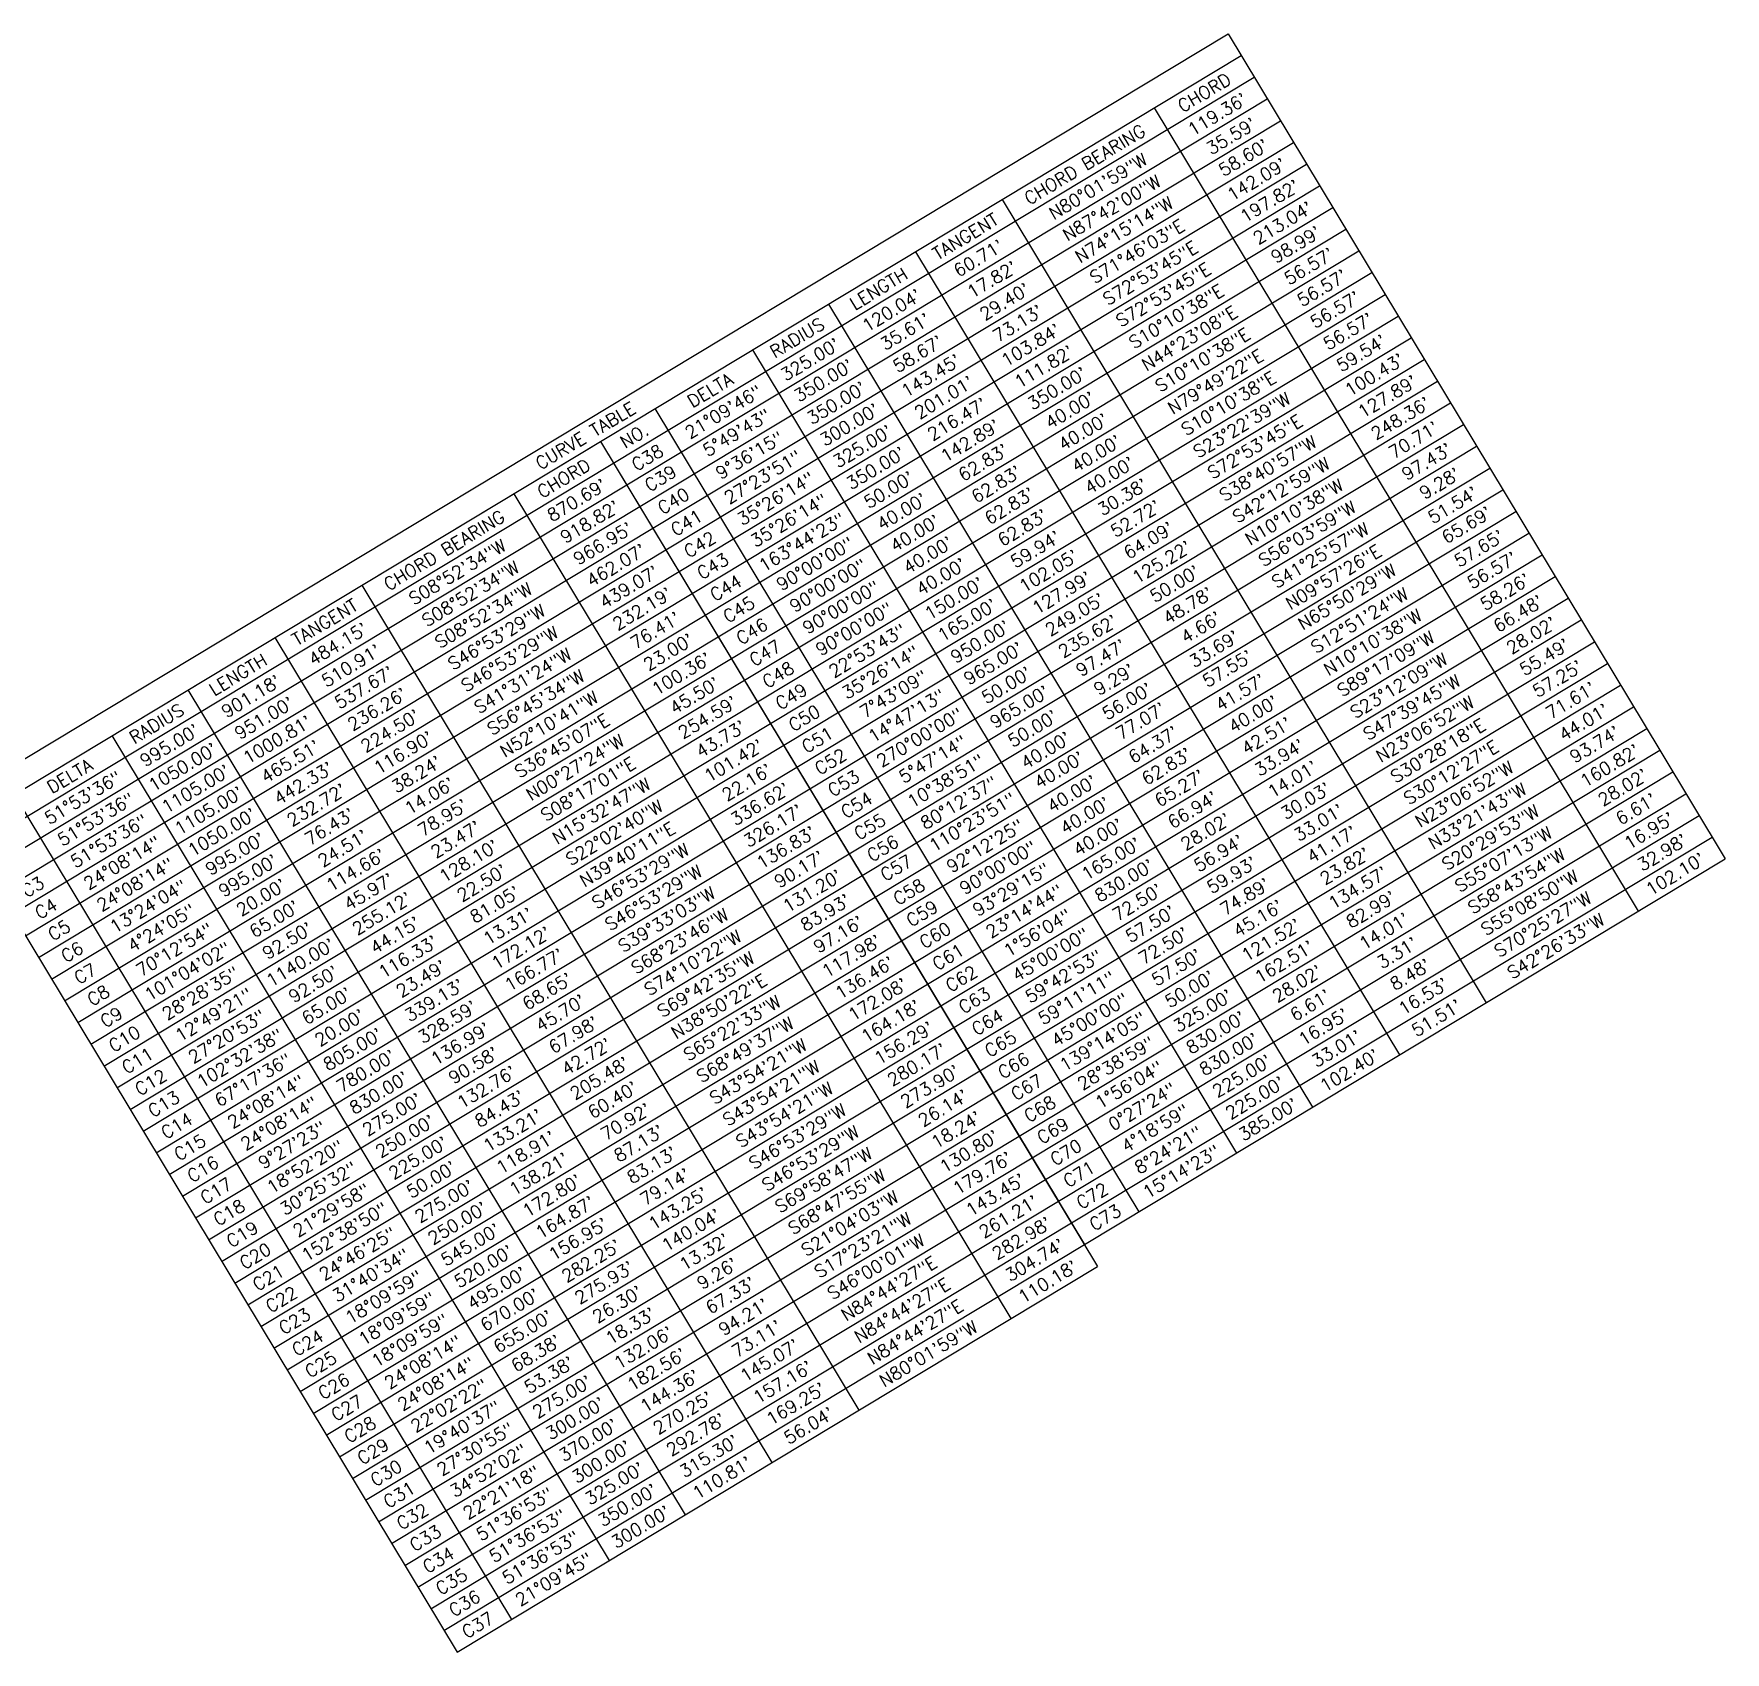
# Model space of a CAD drawing. Header units: feet. Extents: x 23 to 2149517, y -26 to 355304.
# Drawn here: x 2134245 to 2135045, y 337491 to 338257 of the extents above; entities that cross this region are included whole.
import ezdxf

# ---------------------------------------------------------------- set-up
doc = ezdxf.new("R2010")
doc.units = ezdxf.units.FT
doc.header["$MEASUREMENT"] = 0
for name, color, linetype in [('A-EC-CURLEX-MATTING', 6, 'Continuous'), ('xhpc023-pt$0$xHPC007pt_PHASE1-AMENDED PLT$0$V-PROP-TABL', 6, 'Continuous'), ('xhpc023-pt$0$xHPC007pt_PHASE1-AMENDED PLT$0$V-PROP-TABL-TEXT', 6, 'Continuous')]:
    doc.layers.add(name, color=color, linetype=linetype)
doc.styles.add('xhpc023-pt$0$xHPC007pt_PHASE1-AMENDED PLT$0$L60', font='simplex', dxfattribs={"height": 6})

# ---------------------------------------------------------------- blocks, each defined once
blk = doc.blocks.new('xhpc023-pt')
at = {"layer": 'xhpc023-pt$0$xHPC007pt_PHASE1-AMENDED PLT$0$V-PROP-TABL'}
for p, q in [((2134203.69, 337891.83), (2134810.14, 338257.18)), ((2134810.14, 338257.18), (2135014.49, 337917.98)), ((2134209.88, 337881.55), (2134816.33, 338246.9)), ((2134216.08, 337871.27), (2134822.53, 338236.62)), ((2134525.49, 338043.67), (2134828.72, 338226.34)), ((2134531.69, 338033.39), (2134834.91, 338216.06)), ((2134775.22, 338222.13), (2134973.38, 337893.21)), ((2134537.88, 338023.11), (2134841.1, 338205.79)), ((2134544.07, 338012.83), (2134847.3, 338195.51)), ((2134550.26, 338002.55), (2134853.49, 338185.23)), ((2134703.27, 338178.78), (2134901.42, 337849.86)), ((2134556.46, 337992.27), (2134859.68, 338174.95)), ((2134562.65, 337981.99), (2134865.87, 338164.67)), ((2134568.84, 337971.72), (2134872.07, 338154.39)), ((2134662.15, 338154.01), (2134860.31, 337825.09)), ((2134575.03, 337961.44), (2134878.26, 338144.11)), ((2134581.23, 337951.16), (2134884.45, 338133.83)), ((2134621.04, 338129.25), (2134819.19, 337800.32)), ((2134587.42, 337940.88), (2134890.64, 338123.56)), ((2134593.61, 337930.6), (2134896.83, 338113.28)), ((2134593.61, 337930.6), (2134896.83, 338113.28)), ((2134585.06, 338107.57), (2134783.22, 337778.65)), ((2134599.8, 337920.32), (2134903.03, 338103)), ((2134605.99, 337910.04), (2134909.22, 338092.72)), ((2134612.19, 337899.76), (2134915.41, 338082.44)), ((2134538.81, 338079.71), (2134736.96, 337750.78)), ((2134618.38, 337889.48), (2134921.6, 338072.16)), ((2134209.88, 337881.55), (2134513.11, 338064.22)), ((2134513.11, 338064.22), (2134729.84, 337704.47)), ((2134513.11, 338064.22), (2134748.42, 337673.63)), ((2134624.57, 337879.21), (2134927.8, 338061.88)), ((2134630.76, 337868.93), (2134933.99, 338051.6)), ((2134222.27, 337860.99), (2134525.49, 338043.67)), ((2134636.96, 337858.65), (2134940.18, 338041.32)), ((2134228.46, 337850.71), (2134531.69, 338033.39)), ((2134471.99, 338039.46), (2134707.31, 337648.86)), ((2134643.15, 337848.37), (2134946.37, 338031.05)), ((2134234.65, 337840.43), (2134537.88, 338023.11)), ((2134649.34, 337838.09), (2134952.57, 338020.77)), ((2134240.85, 337830.15), (2134544.07, 338012.83)), ((2134655.53, 337827.81), (2134958.76, 338010.49)), ((2134247.04, 337819.88), (2134550.26, 338002.55)), ((2134661.73, 337817.53), (2134964.95, 338000.21)), ((2134253.23, 337809.6), (2134556.46, 337992.27)), ((2134400.04, 337996.11), (2134635.35, 337605.51)), ((2134667.92, 337807.25), (2134971.14, 337989.93)), ((2134259.42, 337799.32), (2134562.65, 337981.99)), ((2134674.11, 337796.98), (2134977.34, 337979.65)), ((2134265.62, 337789.04), (2134568.84, 337971.72)), ((2134358.93, 337971.34), (2134594.24, 337580.74)), ((2134680.3, 337786.7), (2134983.53, 337969.37)), ((2134271.81, 337778.76), (2134575.03, 337961.44)), ((2134686.5, 337776.42), (2134989.72, 337959.09)), ((2134278, 337768.48), (2134581.23, 337951.16)), ((2134317.81, 337946.57), (2134553.12, 337555.97)), ((2134692.69, 337766.14), (2134995.91, 337948.82)), ((2134284.19, 337758.2), (2134587.42, 337940.88)), ((2134698.88, 337755.86), (2135002.11, 337938.54)), ((2134290.39, 337747.92), (2134593.61, 337930.6)), ((2134705.07, 337745.58), (2135008.3, 337928.26)), ((2134281.84, 337924.9), (2134517.15, 337534.3)), ((2134296.58, 337737.65), (2134599.8, 337920.32)), ((2134711.27, 337735.3), (2135014.49, 337917.98)), ((2134711.27, 337735.3), (2135014.49, 337917.98)), ((2135014.49, 337917.98), (2135045.45, 337866.59)), ((2134302.77, 337727.37), (2134605.99, 337910.04)), ((2134717.46, 337725.02), (2135020.68, 337907.7)), ((2134235.58, 337897.03), (2134470.89, 337506.43)), ((2134308.96, 337717.09), (2134612.19, 337899.76)), ((2134723.65, 337714.75), (2135026.88, 337897.42)), ((2134315.15, 337706.81), (2134618.38, 337889.48)), ((2134973.38, 337893.21), (2135004.34, 337841.82)), ((2134209.88, 337881.55), (2134445.2, 337490.95)), ((2134729.84, 337704.47), (2135033.07, 337887.14)), ((2134321.35, 337696.53), (2134624.57, 337879.21)), ((2134736.04, 337694.19), (2135039.26, 337876.86)), ((2134327.54, 337686.25), (2134630.76, 337868.93)), ((2134742.23, 337683.91), (2135045.45, 337866.59)), ((2134333.73, 337675.97), (2134636.96, 337858.65)), ((2134339.92, 337665.69), (2134643.15, 337848.37)), ((2134901.42, 337849.86), (2134932.39, 337798.47)), ((2134346.12, 337655.41), (2134649.34, 337838.09)), ((2134352.31, 337645.14), (2134655.53, 337827.81)), ((2134860.31, 337825.09), (2134891.27, 337773.7)), ((2134358.5, 337634.86), (2134661.73, 337817.53)), ((2134364.69, 337624.58), (2134667.92, 337807.25)), ((2134819.19, 337800.32), (2134850.16, 337748.93)), ((2134370.89, 337614.3), (2134674.11, 337796.98)), ((2134377.08, 337604.02), (2134680.3, 337786.7)), ((2134383.27, 337593.74), (2134686.5, 337776.42)), ((2134783.22, 337778.65), (2134814.18, 337727.26)), ((2134389.46, 337583.46), (2134692.69, 337766.14)), ((2134395.66, 337573.18), (2134698.88, 337755.86)), ((2134401.85, 337562.91), (2134705.07, 337745.58)), ((2134736.96, 337750.78), (2134767.93, 337699.39)), ((2134408.04, 337552.63), (2134711.27, 337735.3)), ((2134711.27, 337735.3), (2134742.23, 337683.91)), ((2134414.23, 337542.35), (2134717.46, 337725.02)), ((2134420.43, 337532.07), (2134723.65, 337714.75)), ((2134426.62, 337521.79), (2134729.84, 337704.47)), ((2134432.81, 337511.51), (2134736.04, 337694.19)), ((2134439, 337501.23), (2134742.23, 337683.91)), ((2134445.2, 337490.95), (2134748.42, 337673.63))]:
    blk.add_line(p, q, dxfattribs=at)
at = {"layer": 'xhpc023-pt$0$xHPC007pt_PHASE1-AMENDED PLT$0$V-PROP-TABL-TEXT', "char_height": 6, "style": 'xhpc023-pt$0$xHPC007pt_PHASE1-AMENDED PLT$0$L60'}
for s, insert, width, attachment_point, rotation in [('CHORD', (2134800.42, 338226.81), 30, 8, 31.06667), ("119.36'", (2134803.52, 338221.67), 42, 2, 31.06667), ("35.59'", (2134810.07, 338211.34), 36, 2, 30.9546), ('CHORD BEARING', (2134743.89, 338192.75), 78, 8, 31.06667), ('N80°01\'59"W', (2134746.98, 338187.61), 66, 2, 31.06667), ("58.60'", (2134815.9, 338201.11), 36, 2, 31.06667), ("142.09'", (2134822.09, 338190.83), 42, 2, 31.06667), ('N87°42\'00"W', (2134753.47, 338177.39), 66, 2, 30.9546), ("197.82'", (2134828.29, 338180.55), 42, 2, 31.06667), ('N74°15\'14"W', (2134759.37, 338167.05), 66, 2, 31.06667), ("213.04'", (2134834.48, 338170.27), 42, 2, 31.06667), ('TANGENT', (2134687.35, 338158.69), 42, 8, 31.06667), ('S71°46\'03"E', (2134765.56, 338156.77), 66, 2, 31.06667), ("98.99'", (2134840.67, 338159.99), 36, 2, 31.06667), ("60.71'", (2134690.45, 338153.55), 36, 2, 31.06667), ('S72°53\'45"E', (2134771.75, 338146.49), 66, 2, 31.06667), ("56.57'", (2134846.86, 338149.72), 36, 2, 31.06667), ('LENGTH', (2134646.24, 338133.92), 36, 8, 31.06667), ("17.82'", (2134696.87, 338143.45), 36, 2, 30.9546), ('S72°53\'45"E', (2134777.94, 338136.22), 66, 2, 31.06667), ("56.57'", (2134853.06, 338139.44), 36, 2, 31.06667), ("120.04'", (2134649.33, 338128.78), 42, 2, 31.06667), ("29.40'", (2134702.83, 338132.99), 36, 2, 31.06667), ('S10°10\'38"E', (2134784.14, 338125.94), 66, 2, 31.06667), ("73.13'", (2134709.03, 338122.71), 36, 2, 31.06667), ('N44°23\'08"E', (2134790.33, 338115.66), 66, 2, 31.06667), ("56.57'", (2134859.25, 338129.16), 36, 2, 31.06667), ('RADIUS', (2134607.69, 338110.7), 36, 8, 31.06667), ("35.61'", (2134655.71, 338118.76), 36, 2, 30.9546), ("56.57'", (2134865.44, 338118.88), 36, 2, 31.06667), ("325.00'", (2134610.79, 338105.56), 42, 2, 31.06667), ("58.67'", (2134661.72, 338108.22), 36, 2, 31.06667), ("103.84'", (2134715.22, 338112.44), 42, 2, 31.06667), ('S10°10\'38"E', (2134796.52, 338105.38), 66, 2, 31.06667), ("59.54'", (2134871.63, 338108.6), 36, 2, 31.06667), ("143.45'", (2134667.91, 338097.95), 42, 2, 31.06667), ("111.82'", (2134721.41, 338102.16), 42, 2, 31.06667), ('N79°49\'22"E', (2134802.71, 338095.1), 66, 2, 31.06667), ("100.43'", (2134877.83, 338098.32), 42, 2, 31.06667), ('DELTA', (2134566.58, 338085.93), 30, 8, 31.06667), ("350.00'", (2134617.12, 338095.61), 42, 2, 30.9546), ("350.00'", (2134727.6, 338091.88), 42, 2, 31.06667), ('S10°10\'38"E', (2134808.91, 338084.82), 66, 2, 31.06667), ('21°09\'46"', (2134569.67, 338080.79), 54, 2, 31.06667), ("350.00'", (2134623.17, 338085), 42, 2, 31.06667), ("201.01'", (2134674.1, 338087.67), 42, 2, 31.06667), ("127.89'", (2134884.02, 338088.04), 42, 2, 31.06667), ('CURVE TABLE', (2134481.52, 338055.7), 66, 1, 31.06667), ("300.00'", (2134629.37, 338074.72), 42, 2, 31.06667), ("216.47'", (2134680.3, 338077.39), 42, 2, 31.06667), ("40.00'", (2134733.8, 338081.6), 36, 2, 31.06667), ('S23°22\'39"W', (2134815.1, 338074.54), 66, 2, 31.06667), ("248.36'", (2134890.21, 338077.76), 42, 2, 31.06667), ('5°49\'43"', (2134575.95, 338070.92), 48, 2, 30.9546), ("142.89'", (2134686.49, 338067.11), 42, 2, 31.06667), ("40.00'", (2134739.99, 338071.32), 36, 2, 31.06667), ('S72°53\'45"E', (2134821.29, 338064.26), 66, 2, 31.06667), ("70.71'", (2134896.4, 338067.49), 36, 2, 31.06667), ('NO.', (2134530.6, 338064.26), 18, 8, 31.06667), ('9°36\'15"', (2134582.06, 338060.23), 48, 2, 31.06667), ("325.00'", (2134635.56, 338064.44), 42, 2, 31.06667), ("40.00'", (2134746.18, 338061.04), 36, 2, 31.06667), ('S38°40\'57"W', (2134827.48, 338053.98), 66, 2, 31.06667), ('C38', (2134533.7, 338059.12), 18, 2, 31.06667), ('27°23\'51"', (2134588.25, 338049.95), 54, 2, 31.06667), ("350.00'", (2134641.75, 338054.17), 42, 2, 31.06667), ("62.83'", (2134692.68, 338056.83), 36, 2, 31.06667), ("40.00'", (2134752.37, 338050.76), 36, 2, 31.06667), ('S42°12\'59"W', (2134833.68, 338043.71), 66, 2, 31.06667), ("97.43'", (2134902.6, 338057.21), 36, 2, 31.06667), ('CHORD', (2134497.2, 338044.13), 30, 8, 31.06667), ('C39', (2134539.93, 338049.32), 18, 2, 30.9546), ('35°26\'14"', (2134594.44, 338039.67), 54, 2, 31.06667), ("50.00'", (2134647.94, 338043.89), 36, 2, 31.06667), ("62.83'", (2134698.87, 338046.55), 36, 2, 31.06667), ("9.28'", (2134908.79, 338046.93), 30, 2, 31.06667), ("870.69'", (2134500.29, 338038.99), 42, 2, 31.06667), ('C40', (2134546.08, 338038.56), 18, 2, 31.06667), ("62.83'", (2134705.07, 338036.27), 36, 2, 31.06667), ("30.38'", (2134758.57, 338040.48), 36, 2, 31.06667), ('N10°10\'38"W', (2134839.87, 338033.43), 66, 2, 31.06667), ("51.54'", (2134914.98, 338036.65), 36, 2, 31.06667), ("918.82'", (2134506.48, 338028.71), 42, 2, 31.06667), ('35°26\'14"', (2134600.64, 338029.4), 54, 2, 31.06667), ("40.00'", (2134654.14, 338033.61), 36, 2, 31.06667), ("62.83'", (2134711.26, 338025.99), 36, 2, 31.06667), ("52.72'", (2134764.76, 338030.21), 36, 2, 31.06667), ('S56°03\'59"W', (2134846.06, 338023.15), 66, 2, 31.06667), ("65.69'", (2134921.44, 338027.22), 36, 2, 31.02019), ('CHORD BEARING', (2134440.66, 338010.07), 78, 8, 31.06667), ("966.95'", (2134512.68, 338018.43), 42, 2, 31.06667), ('C41', (2134552.27, 338028.28), 18, 2, 31.06667), ('163°44\'23"', (2134606.83, 338019.12), 60, 2, 31.06667), ("40.00'", (2134660.33, 338023.33), 36, 2, 31.06667), ("64.09'", (2134770.95, 338019.93), 36, 2, 31.06667), ('S41°25\'57"W', (2134852.25, 338012.87), 66, 2, 31.06667), ('S08°52\'34"W', (2134443.76, 338004.93), 66, 2, 31.06667), ('C42', (2134558.47, 338018), 18, 2, 31.06667), ('90°00\'00"', (2134613.02, 338008.84), 54, 2, 31.06667), ("40.00'", (2134666.52, 338013.05), 36, 2, 31.06667), ("59.94'", (2134717.45, 338015.71), 36, 2, 31.06667), ("125.22'", (2134777.14, 338009.65), 42, 2, 31.06667), ("57.65'", (2134927.36, 338016.09), 36, 2, 31.06667), ("462.07'", (2134518.87, 338008.15), 42, 2, 31.06667), ('C43', (2134564.66, 338007.72), 18, 2, 31.06667), ('90°00\'00"', (2134619.21, 337998.56), 54, 2, 31.06667), ("40.00'", (2134672.71, 338002.77), 36, 2, 31.06667), ("102.05'", (2134723.64, 338005.44), 42, 2, 31.06667), ('N09°57\'26"E', (2134858.45, 338002.59), 66, 2, 31.06667), ("56.57'", (2134933.56, 338005.81), 36, 2, 31.06667), ('S08°52\'34"W', (2134449.95, 337994.65), 66, 2, 31.06667), ("439.07'", (2134525.06, 337997.88), 42, 2, 31.06667), ('C44', (2134570.85, 337997.44), 18, 2, 31.06667), ("127.99'", (2134729.84, 337995.16), 42, 2, 31.06667), ("50.00'", (2134783.34, 337999.37), 36, 2, 31.06667), ('N65°50\'29"W', (2134864.87, 337993.21), 66, 2, 31.02019), ("58.26'", (2134939.75, 337995.53), 36, 2, 31.06667), ('S08°52\'34"W', (2134456.14, 337984.38), 66, 2, 31.06667), ("232.19'", (2134531.25, 337987.6), 42, 2, 31.06667), ('90°00\'00"', (2134625.41, 337988.28), 54, 2, 31.06667), ("150.00'", (2134678.91, 337992.49), 42, 2, 31.06667), ("249.05'", (2134736.03, 337984.88), 42, 2, 31.06667), ("48.78'", (2134789.53, 337989.09), 36, 2, 31.06667), ('S12°51\'24"W', (2134870.83, 337982.03), 66, 2, 31.06667), ('TANGENT', (2134384.13, 337976.01), 42, 8, 31.06667), ('S46°53\'29"W', (2134462.34, 337974.1), 66, 2, 31.06667), ('C45', (2134577.04, 337987.17), 18, 2, 31.06667), ('90°00\'00"', (2134631.6, 337978), 54, 2, 31.06667), ("165.00'", (2134685.1, 337982.21), 42, 2, 31.06667), ('N10°10\'38"W', (2134877.02, 337971.75), 66, 2, 31.06667), ("66.48'", (2134945.94, 337985.26), 36, 2, 31.06667), ("484.15'", (2134387.22, 337970.87), 42, 2, 31.06667), ('S46°53\'29"W', (2134468.53, 337963.82), 66, 2, 31.06667), ("76.41'", (2134537.45, 337977.32), 36, 2, 31.06667), ('C46', (2134583.24, 337976.89), 18, 2, 31.06667), ('22°53\'43"', (2134637.79, 337967.72), 54, 2, 31.06667), ("950.00'", (2134691.29, 337971.94), 42, 2, 31.06667), ("235.62'", (2134742.22, 337974.6), 42, 2, 31.06667), ("4.66'", (2134795.72, 337978.81), 30, 2, 31.06667), ("28.02'", (2134952.13, 337974.98), 36, 2, 31.06667), ("510.91'", (2134393.42, 337960.6), 42, 2, 31.06667), ("23.00'", (2134543.64, 337967.04), 36, 2, 31.06667), ('C47', (2134589.43, 337966.61), 18, 2, 31.06667), ("965.00'", (2134697.48, 337961.66), 42, 2, 31.06667), ("97.47'", (2134748.41, 337964.32), 36, 2, 31.06667), ("33.69'", (2134801.91, 337968.53), 36, 2, 31.06667), ('S89°17\'09"W', (2134883.22, 337961.48), 66, 2, 31.06667), ("55.49'", (2134958.33, 337964.7), 36, 2, 31.06667), ('LENGTH', (2134343.01, 337951.24), 36, 8, 31.06667), ('S41°31\'24"W', (2134474.72, 337953.54), 66, 2, 31.06667), ("100.36'", (2134549.83, 337956.76), 42, 2, 31.06667), ('35°26\'14"', (2134643.98, 337957.44), 54, 2, 31.06667), ("57.55'", (2134808.31, 337959.2), 36, 2, 31.02019), ('S23°12\'09"W', (2134889.41, 337951.2), 66, 2, 31.06667), ("57.25'", (2134964.52, 337954.42), 36, 2, 31.06667), ("901.18'", (2134346.11, 337946.11), 42, 2, 31.06667), ("537.67'", (2134399.61, 337950.32), 42, 2, 31.06667), ('S56°45\'34"W', (2134480.91, 337943.26), 66, 2, 31.06667), ("45.50'", (2134556.02, 337946.48), 36, 2, 31.06667), ('C48', (2134595.62, 337956.33), 18, 2, 31.06667), ('7°43\'09"', (2134650.17, 337947.17), 48, 2, 31.06667), ("50.00'", (2134703.67, 337951.38), 36, 2, 31.06667), ("9.29'", (2134754.61, 337954.04), 30, 2, 31.06667), ("41.57'", (2134814.3, 337947.97), 36, 2, 31.06667), ('S47°39\'45"W', (2134895.6, 337940.92), 66, 2, 31.06667), ("236.26'", (2134405.8, 337940.04), 42, 2, 31.06667), ('N52°10\'41"W', (2134487.1, 337932.98), 66, 2, 31.06667), ('C49', (2134601.81, 337946.05), 18, 2, 31.06667), ('14°47\'13"', (2134656.37, 337936.89), 54, 2, 31.06667), ("965.00'", (2134709.87, 337941.1), 42, 2, 31.06667), ("56.00'", (2134760.8, 337943.76), 36, 2, 31.06667), ('N23°06\'52"W', (2134901.79, 337930.64), 66, 2, 31.06667), ("71.61'", (2134970.71, 337944.14), 36, 2, 31.06667), ('RADIUS', (2134304.47, 337928.02), 36, 8, 31.06667), ("951.00'", (2134352.3, 337935.83), 42, 2, 31.06667), ("224.50'", (2134411.99, 337929.76), 42, 2, 31.06667), ("254.59'", (2134562.22, 337936.2), 42, 2, 31.06667), ('C50', (2134608.01, 337935.77), 18, 2, 31.06667), ('270°00\'00"', (2134662.56, 337926.61), 60, 2, 31.06667), ("50.00'", (2134716.06, 337930.82), 36, 2, 31.06667), ("77.07'", (2134767.18, 337934.46), 36, 2, 31.02019), ("40.00'", (2134820.49, 337937.7), 36, 2, 31.06667), ("44.01'", (2134976.9, 337933.86), 36, 2, 31.06667), ("995.00'", (2134307.56, 337922.88), 42, 2, 31.06667), ("1000.81'", (2134358.49, 337925.55), 48, 2, 31.06667), ('S36°45\'07"E', (2134493.3, 337922.7), 66, 2, 31.06667), ("43.73'", (2134568.41, 337925.92), 36, 2, 31.06667), ('C51', (2134614.2, 337925.49), 18, 2, 31.06667), ("64.37'", (2134773.18, 337923.21), 36, 2, 31.06667), ("42.51'", (2134826.68, 337927.42), 36, 2, 31.06667), ('S30°28\'18"E', (2134907.99, 337920.36), 66, 2, 31.06667), ("93.74'", (2134982.13, 337923.37), 36, 2, 31.06667), ("1050.00'", (2134313.76, 337912.6), 48, 2, 31.06667), ("465.51'", (2134364.69, 337915.27), 42, 2, 31.06667), ("116.90'", (2134418.19, 337919.48), 42, 2, 31.06667), ('N00°27\'24"W', (2134499.49, 337912.42), 66, 2, 31.06667), ("101.42'", (2134574.6, 337915.65), 42, 2, 31.06667), ('5°47\'14"', (2134668.75, 337916.33), 48, 2, 31.06667), ("40.00'", (2134722.25, 337920.54), 36, 2, 31.06667), ("33.94'", (2134832.88, 337917.14), 36, 2, 31.06667), ('S30°12\'27"E', (2134914.18, 337910.08), 66, 2, 31.06667), ("160.82'", (2134989.29, 337913.3), 42, 2, 31.06667), ('DELTA', (2134263.35, 337903.25), 30, 8, 31.06667), ("442.33'", (2134370.88, 337904.99), 42, 2, 31.06667), ("38.24'", (2134424.38, 337909.2), 36, 2, 31.06667), ('S08°17\'01"E', (2134505.68, 337902.14), 66, 2, 31.06667), ('C52', (2134620.39, 337915.21), 18, 2, 31.06667), ('10°38\'51"', (2134674.94, 337906.05), 54, 2, 31.06667), ("40.00'", (2134728.61, 337911.27), 36, 2, 31.02019), ("62.83'", (2134779.37, 337912.93), 36, 2, 31.06667), ("14.01'", (2134839.07, 337906.86), 36, 2, 31.06667), ('N23°06\'52"W', (2134920.37, 337899.8), 66, 2, 31.06667), ('51°53\'36"', (2134266.45, 337898.11), 54, 2, 31.06667), ("1105.00'", (2134319.95, 337902.33), 48, 2, 31.06667), ("14.06'", (2134430.57, 337898.92), 36, 2, 31.06667), ('N15°32\'47"W', (2134511.87, 337891.87), 66, 2, 31.06667), ("22.16'", (2134580.79, 337905.37), 36, 2, 31.06667), ('C53', (2134626.58, 337904.93), 18, 2, 31.06667), ('80°12\'37"', (2134681.14, 337895.77), 54, 2, 31.06667), ("40.00'", (2134734.64, 337899.98), 36, 2, 31.06667), ("65.27'", (2134785.57, 337902.65), 36, 2, 31.06667), ("28.02'", (2134995.48, 337903.02), 36, 2, 31.06667), ('51°53\'36"', (2134272.64, 337887.84), 54, 2, 31.06667), ("1105.00'", (2134326.14, 337892.05), 48, 2, 31.06667), ("232.72'", (2134377.07, 337894.71), 42, 2, 31.06667), ("336.62'", (2134586.99, 337895.09), 42, 2, 31.06667), ('C54', (2134632.78, 337894.66), 18, 2, 31.06667), ('110°23\'51"', (2134687.48, 337886.53), 60, 2, 31.02019), ("66.94'", (2134791.76, 337892.37), 36, 2, 31.06667), ("30.03'", (2134845.26, 337896.58), 36, 2, 31.06667), ('N33°21\'43"W', (2134926.56, 337889.52), 66, 2, 31.06667), ("6.61'", (2135001.67, 337892.75), 30, 2, 31.06667), ("1050.00'", (2134332.33, 337881.77), 48, 2, 31.06667), ("76.43'", (2134383.26, 337884.43), 36, 2, 31.06667), ("78.95'", (2134436.76, 337888.64), 36, 2, 31.06667), ('S22°02\'40"W', (2134518.07, 337881.59), 66, 2, 31.06667), ("326.17'", (2134593.18, 337884.81), 42, 2, 31.06667), ('C55', (2134638.97, 337884.38), 18, 2, 31.06667), ("40.00'", (2134740.83, 337889.7), 36, 2, 31.06667), ("28.02'", (2134797.95, 337882.09), 36, 2, 31.06667), ("33.01'", (2134851.45, 337886.3), 36, 2, 31.06667), ('S20°29\'53"W', (2134932.76, 337879.25), 66, 2, 31.06667), ("16.95'", (2135007.87, 337882.47), 36, 2, 31.06667), ('51°53\'36"', (2134278.83, 337877.56), 54, 2, 31.06667), ("24.51'", (2134389.46, 337874.15), 36, 2, 31.06667), ("23.47'", (2134442.96, 337878.37), 36, 2, 31.06667), ('N39°40\'11"E', (2134524.26, 337871.31), 66, 2, 31.06667), ("136.83'", (2134599.37, 337874.53), 42, 2, 31.06667), ('92°12\'25"', (2134693.52, 337875.21), 54, 2, 31.06667), ("40.00'", (2134747.02, 337879.43), 36, 2, 31.06667), ("41.17'", (2134857.64, 337876.02), 36, 2, 31.06667), ('S55°07\'13"W', (2134938.95, 337868.97), 66, 2, 31.06667), ('24°08\'14"', (2134285.03, 337867.28), 54, 2, 31.06667), ("995.00'", (2134338.53, 337871.49), 42, 2, 31.06667), ("128.10'", (2134449.15, 337868.09), 42, 2, 31.06667), ('S46°53\'29"W', (2134530.45, 337861.03), 66, 2, 31.06667), ('C56', (2134645.16, 337874.1), 18, 2, 31.06667), ('90°00\'00"', (2134699.71, 337864.94), 54, 2, 31.06667), ("165.00'", (2134753.21, 337869.15), 42, 2, 31.06667), ("56.94'", (2134804.14, 337871.81), 36, 2, 31.06667), ("23.82'", (2134863.84, 337865.74), 36, 2, 31.06667), ('S58°43\'54"W', (2134945.14, 337858.69), 66, 2, 31.06667), ("32.98'", (2135014.06, 337872.19), 36, 2, 31.06667), ('24°08\'14"', (2134291.22, 337857), 54, 2, 31.06667), ("995.00'", (2134344.72, 337861.21), 42, 2, 31.06667), ("114.66'", (2134395.65, 337863.87), 42, 2, 31.06667), ("22.50'", (2134455.34, 337857.81), 36, 2, 31.06667), ('S46°53\'29"W', (2134536.64, 337850.75), 66, 2, 31.06667), ("90.17'", (2134605.56, 337864.25), 36, 2, 31.06667), ('C57', (2134651.48, 337864.89), 18, 2, 31.02019), ('93°29\'15"', (2134705.91, 337854.66), 54, 2, 31.06667), ("830.00'", (2134759.41, 337858.87), 42, 2, 31.06667), ("59.93'", (2134810.34, 337861.53), 36, 2, 31.06667), ("102.10'", (2135020.25, 337861.91), 42, 2, 31.06667), ('C3', (2134242.86, 337855.88), 12, 2, 31.06667), ('13°24\'04"', (2134297.41, 337846.72), 54, 2, 31.06667), ("20.00'", (2134350.91, 337850.93), 36, 2, 31.06667), ("45.97'", (2134401.84, 337853.6), 36, 2, 31.06667), ("131.20'", (2134611.75, 337853.97), 42, 2, 31.06667), ('C58', (2134657.55, 337853.54), 18, 2, 31.06667), ("74.89'", (2134816.53, 337851.25), 36, 2, 31.06667), ("134.57'", (2134870.03, 337855.47), 42, 2, 31.06667), ('S55°08\'50"W', (2134951.33, 337848.41), 66, 2, 31.06667), ("255.12'", (2134408.03, 337843.32), 42, 2, 31.06667), ("81.05'", (2134461.53, 337847.53), 36, 2, 31.06667), ('S39°33\'03"W', (2134542.84, 337840.47), 66, 2, 31.06667), ("83.93'", (2134617.95, 337843.69), 36, 2, 31.06667), ('23°14\'44"', (2134712.1, 337844.38), 54, 2, 31.06667), ("72.50'", (2134765.6, 337848.59), 36, 2, 31.06667), ("82.99'", (2134876.22, 337845.19), 36, 2, 31.06667), ('S70°25\'27"W', (2134957.53, 337838.13), 66, 2, 31.06667), ('C4', (2134249.05, 337845.6), 12, 2, 31.06667), ('4°24\'05"', (2134303.6, 337836.44), 48, 2, 31.06667), ("65.00'", (2134357.1, 337840.65), 36, 2, 31.06667), ("13.31'", (2134467.73, 337837.25), 36, 2, 31.06667), ('S68°23\'46"W', (2134549.03, 337830.19), 66, 2, 31.06667), ('C59', (2134663.74, 337843.26), 18, 2, 31.06667), ('1°56\'04"', (2134718.29, 337834.1), 48, 2, 31.06667), ("57.50'", (2134771.79, 337838.31), 36, 2, 31.06667), ("45.16'", (2134822.72, 337840.97), 36, 2, 31.06667), ("14.01'", (2134882.41, 337834.91), 36, 2, 31.06667), ('S42°26\'33"W', (2134963.72, 337827.85), 66, 2, 31.06667), ('C5', (2134255.24, 337835.33), 12, 2, 31.06667), ('70°12\'54"', (2134309.8, 337826.16), 54, 2, 31.06667), ("92.50'", (2134363.3, 337830.37), 36, 2, 31.06667), ("44.15'", (2134414.23, 337833.04), 36, 2, 31.06667), ("172.12'", (2134473.92, 337826.97), 42, 2, 31.06667), ('S74°10\'22"W', (2134555.22, 337819.91), 66, 2, 31.06667), ("97.16'", (2134624.14, 337833.42), 36, 2, 31.06667), ('C60', (2134669.93, 337832.98), 18, 2, 31.06667), ('45°00\'00"', (2134724.48, 337823.82), 54, 2, 31.06667), ("72.50'", (2134777.98, 337828.03), 36, 2, 31.06667), ("121.52'", (2134828.91, 337830.7), 42, 2, 31.06667), ('C6', (2134261.43, 337825.05), 12, 2, 31.06667), ('101°04\'02"', (2134315.99, 337815.88), 60, 2, 31.06667), ("1140.00'", (2134369.49, 337820.1), 48, 2, 31.06667), ("116.33'", (2134420.42, 337822.76), 42, 2, 31.06667), ("166.77'", (2134480.11, 337816.69), 42, 2, 31.06667), ("117.98'", (2134630.33, 337823.14), 42, 2, 31.06667), ('C61', (2134676.12, 337822.7), 18, 2, 31.06667), ("57.50'", (2134784.18, 337817.75), 36, 2, 31.06667), ("162.51'", (2134835.11, 337820.42), 42, 2, 31.06667), ("3.31'", (2134888.61, 337824.63), 30, 2, 31.06667), ('C7', (2134267.63, 337814.77), 12, 2, 31.06667), ("92.50'", (2134375.68, 337809.82), 36, 2, 31.06667), ("23.49'", (2134426.61, 337812.48), 36, 2, 31.06667), ('S69°42\'35"W', (2134561.41, 337809.64), 66, 2, 31.06667), ("136.46'", (2134636.52, 337812.86), 42, 2, 31.06667), ('59°42\'53"', (2134730.68, 337813.54), 54, 2, 31.06667), ("28.02'", (2134841.3, 337810.14), 36, 2, 31.06667), ("8.48'", (2134894.8, 337814.35), 30, 2, 31.06667), ('28°28\'35"', (2134322.18, 337805.6), 54, 2, 31.06667), ("339.13'", (2134432.8, 337802.2), 42, 2, 31.06667), ("68.65'", (2134486.3, 337806.41), 36, 2, 31.06667), ('N38°50\'22"E', (2134567.61, 337799.36), 66, 2, 31.06667), ("172.08'", (2134642.72, 337802.58), 42, 2, 31.06667), ('C62', (2134682.32, 337812.43), 18, 2, 31.06667), ('59°11\'11"', (2134736.87, 337803.26), 54, 2, 31.06667), ("50.00'", (2134790.37, 337807.47), 36, 2, 31.06667), ("16.53'", (2134900.99, 337804.07), 36, 2, 31.06667), ('C8', (2134273.82, 337804.49), 12, 2, 31.06667), ('12°49\'21"', (2134328.37, 337795.33), 54, 2, 31.06667), ("65.00'", (2134381.87, 337799.54), 36, 2, 31.06667), ("45.70'", (2134492.5, 337796.14), 36, 2, 31.06667), ('S65°22\'33"W', (2134573.8, 337789.08), 66, 2, 31.06667), ('C63', (2134688.51, 337802.15), 18, 2, 31.06667), ('45°00\'00"', (2134743.06, 337792.98), 54, 2, 31.06667), ("325.00'", (2134796.56, 337797.2), 42, 2, 31.06667), ("6.61'", (2134847.49, 337799.86), 30, 2, 31.06667), ("51.51'", (2134907.18, 337793.79), 36, 2, 31.06667), ('C9', (2134280.01, 337794.21), 12, 2, 31.06667), ('27°20\'53"', (2134334.57, 337785.05), 54, 2, 31.06667), ("20.00'", (2134388.07, 337789.26), 36, 2, 31.06667), ("328.59'", (2134439, 337791.92), 42, 2, 31.06667), ("67.98'", (2134498.69, 337785.86), 36, 2, 31.06667), ('S68°49\'37"W', (2134579.99, 337778.8), 66, 2, 31.06667), ("164.18'", (2134648.91, 337792.3), 42, 2, 31.06667), ('C64', (2134694.7, 337791.87), 18, 2, 31.06667), ('139°14\'05"', (2134749.25, 337782.7), 60, 2, 31.06667), ("830.00'", (2134802.75, 337786.92), 42, 2, 31.06667), ("16.95'", (2134853.68, 337789.58), 36, 2, 31.06667), ('C10', (2134286.2, 337783.93), 18, 2, 31.06667), ('102°32\'38"', (2134340.76, 337774.77), 60, 2, 31.06667), ("805.00'", (2134394.26, 337778.98), 42, 2, 31.06667), ("136.99'", (2134445.19, 337781.64), 42, 2, 31.06667), ("156.29'", (2134655.1, 337782.02), 42, 2, 31.06667), ('C65', (2134700.89, 337781.59), 18, 2, 31.06667), ("830.00'", (2134808.95, 337776.64), 42, 2, 31.06667), ("33.01'", (2134859.88, 337779.3), 36, 2, 31.06667), ('C11', (2134292.4, 337773.65), 18, 2, 31.06667), ("780.00'", (2134400.45, 337768.7), 42, 2, 31.06667), ("90.58'", (2134451.38, 337771.37), 36, 2, 31.06667), ("42.72'", (2134504.88, 337775.58), 36, 2, 31.06667), ('S43°54\'21"W', (2134586.18, 337768.52), 66, 2, 31.06667), ("280.17'", (2134661.29, 337771.74), 42, 2, 31.06667), ('28°38\'59"', (2134755.45, 337772.43), 54, 2, 31.06667), ("102.40'", (2134866.07, 337769.02), 42, 2, 31.06667), ('67°17\'36"', (2134346.95, 337764.49), 54, 2, 31.06667), ("132.76'", (2134457.57, 337761.09), 42, 2, 31.06667), ("205.48'", (2134511.07, 337765.3), 42, 2, 31.06667), ('S43°54\'21"W', (2134592.38, 337758.24), 66, 2, 31.06667), ("273.90'", (2134667.49, 337761.46), 42, 2, 31.06667), ('C66', (2134707.09, 337771.31), 18, 2, 31.06667), ('1°56\'04"', (2134761.64, 337762.15), 48, 2, 31.06667), ("225.00'", (2134815.14, 337766.36), 42, 2, 31.06667), ('C12', (2134298.59, 337763.37), 18, 2, 31.06667), ('24°08\'14"', (2134353.14, 337754.21), 54, 2, 31.06667), ("830.00'", (2134406.64, 337758.42), 42, 2, 31.06667), ("60.40'", (2134517.27, 337755.02), 36, 2, 31.06667), ('S43°54\'21"W', (2134598.57, 337747.96), 66, 2, 31.06667), ('C67', (2134713.28, 337761.03), 18, 2, 31.06667), ('0°27\'24"', (2134767.83, 337751.87), 48, 2, 31.06667), ("225.00'", (2134821.33, 337756.08), 42, 2, 31.06667), ('C13', (2134304.78, 337753.09), 18, 2, 31.06667), ('24°08\'14"', (2134359.33, 337743.93), 54, 2, 31.06667), ("275.00'", (2134412.83, 337748.14), 42, 2, 31.06667), ("84.43'", (2134463.77, 337750.81), 36, 2, 31.06667), ("26.14'", (2134673.68, 337751.18), 36, 2, 31.06667), ('C68', (2134719.47, 337750.75), 18, 2, 31.06667), ("385.00'", (2134827.52, 337745.8), 42, 2, 31.06667), ('C14', (2134310.97, 337742.82), 18, 2, 31.06667), ("250.00'", (2134419.03, 337737.86), 42, 2, 31.06667), ("133.21'", (2134469.96, 337740.53), 42, 2, 31.06667), ("70.92'", (2134523.46, 337744.74), 36, 2, 31.06667), ('S46°53\'29"W', (2134604.76, 337737.68), 66, 2, 31.06667), ("18.24'", (2134679.87, 337740.91), 36, 2, 31.06667), ('4°18\'59"', (2134774.02, 337741.59), 48, 2, 31.06667), ('C15', (2134317.17, 337732.54), 18, 2, 31.06667), ('9°27\'23"', (2134365.53, 337733.65), 48, 2, 31.06667), ("118.91'", (2134476.15, 337730.25), 42, 2, 31.06667), ("87.13'", (2134529.65, 337734.46), 36, 2, 31.06667), ('S46°53\'29"W', (2134610.95, 337727.41), 66, 2, 31.06667), ("130.80'", (2134686.06, 337730.63), 42, 2, 31.06667), ('C69', (2134725.66, 337740.47), 18, 2, 31.06667), ('8°24\'21"', (2134780.22, 337731.31), 48, 2, 31.06667), ('18°52\'20"', (2134371.72, 337723.37), 54, 2, 31.06667), ("225.00'", (2134425.22, 337727.59), 42, 2, 31.06667), ("83.13'", (2134535.84, 337724.18), 36, 2, 31.06667), ('S69°58\'47"W', (2134617.15, 337717.13), 66, 2, 31.06667), ("179.76'", (2134692.26, 337720.35), 42, 2, 31.06667), ('C70', (2134731.86, 337730.19), 18, 2, 31.06667), ('15°14\'23"', (2134786.41, 337721.03), 54, 2, 31.06667), ('C16', (2134323.36, 337722.26), 18, 2, 31.06667), ('30°25\'32"', (2134377.91, 337713.1), 54, 2, 31.06667), ("50.00'", (2134431.41, 337717.31), 36, 2, 31.06667), ("138.21'", (2134482.34, 337719.97), 42, 2, 31.06667), ("79.14'", (2134542.04, 337713.9), 36, 2, 31.06667), ('S68°47\'55"W', (2134623.34, 337706.85), 66, 2, 31.06667), ('C71', (2134738.05, 337719.92), 18, 2, 31.06667), ('C17', (2134329.55, 337711.98), 18, 2, 31.06667), ('21°29\'58"', (2134384.1, 337702.82), 54, 2, 31.06667), ("275.00'", (2134437.6, 337707.03), 42, 2, 31.06667), ("172.80'", (2134488.53, 337709.69), 42, 2, 31.06667), ("143.45'", (2134698.45, 337710.07), 42, 2, 31.06667), ('C72', (2134744.24, 337709.64), 18, 2, 31.06667), ('C18', (2134335.74, 337701.7), 18, 2, 31.06667), ('152°38\'50"', (2134390.3, 337692.54), 60, 2, 31.06667), ("250.00'", (2134443.8, 337696.75), 42, 2, 31.06667), ("164.87'", (2134494.73, 337699.41), 42, 2, 31.06667), ("143.25'", (2134548.23, 337703.63), 42, 2, 31.06667), ('S21°04\'03"W', (2134629.53, 337696.57), 66, 2, 31.06667), ("261.21'", (2134704.64, 337699.79), 42, 2, 31.06667), ("156.95'", (2134500.92, 337689.13), 42, 2, 31.06667), ("140.04'", (2134554.42, 337693.35), 42, 2, 31.06667), ('S17°23\'21"W', (2134635.72, 337686.29), 66, 2, 31.06667), ("282.98'", (2134710.83, 337689.51), 42, 2, 31.06667), ('C73', (2134750.43, 337699.36), 18, 2, 31.06667), ('C19', (2134341.94, 337691.42), 18, 2, 31.06667), ('24°46\'25"', (2134396.49, 337682.26), 54, 2, 31.06667), ("545.00'", (2134449.99, 337686.47), 42, 2, 31.06667), ("13.32'", (2134560.61, 337683.07), 36, 2, 31.06667), ('S46°00\'01"W', (2134641.92, 337676.01), 66, 2, 31.06667), ('C20', (2134348.13, 337681.14), 18, 2, 31.06667), ('31°40\'34"', (2134402.68, 337671.98), 54, 2, 31.06667), ("520.00'", (2134456.18, 337676.19), 42, 2, 31.06667), ("282.25'", (2134507.11, 337678.86), 42, 2, 31.06667), ("304.74'", (2134717.03, 337679.23), 42, 2, 31.06667), ('C21', (2134354.32, 337670.86), 18, 2, 31.06667), ('18°09\'59"', (2134408.87, 337661.7), 54, 2, 31.06667), ("495.00'", (2134462.37, 337665.91), 42, 2, 31.06667), ("275.93'", (2134513.3, 337668.58), 42, 2, 31.06667), ("9.26'", (2134566.8, 337672.79), 30, 2, 31.06667), ('N84°44\'27"E', (2134648.11, 337665.73), 66, 2, 31.06667), ("110.18'", (2134723.22, 337668.95), 42, 2, 31.06667), ('C22', (2134360.51, 337660.59), 18, 2, 31.06667), ("26.30'", (2134519.5, 337658.3), 36, 2, 31.06667), ("67.33'", (2134573, 337662.51), 36, 2, 31.06667), ('N84°44\'27"E', (2134654.3, 337655.45), 66, 2, 31.06667), ('18°09\'59"', (2134415.07, 337651.42), 54, 2, 31.06667), ("670.00'", (2134468.57, 337655.63), 42, 2, 31.06667), ("94.21'", (2134579.19, 337652.23), 36, 2, 31.06667), ('N84°44\'27"E', (2134660.49, 337645.17), 66, 2, 31.06667), ('C23', (2134366.71, 337650.31), 18, 2, 31.06667), ('18°09\'59"', (2134421.26, 337641.14), 54, 2, 31.06667), ("655.00'", (2134474.76, 337645.36), 42, 2, 31.06667), ("18.33'", (2134525.69, 337648.02), 36, 2, 31.06667), ("73.11'", (2134585.38, 337641.95), 36, 2, 31.06667), ('N80°01\'59"W', (2134666.69, 337634.9), 66, 2, 31.06667), ('C24', (2134372.9, 337640.03), 18, 2, 31.06667), ('24°08\'14"', (2134427.45, 337630.86), 54, 2, 31.06667), ("68.38'", (2134480.95, 337635.08), 36, 2, 31.06667), ("132.06'", (2134531.88, 337637.74), 42, 2, 31.06667), ('C25', (2134379.09, 337629.75), 18, 2, 31.06667), ("182.56'", (2134538.07, 337627.46), 42, 2, 31.06667), ("145.07'", (2134591.57, 337631.67), 42, 2, 31.06667), ('24°08\'14"', (2134433.64, 337620.59), 54, 2, 31.06667), ("53.38'", (2134487.14, 337624.8), 36, 2, 31.06667), ("144.36'", (2134544.27, 337617.18), 42, 2, 31.06667), ("157.16'", (2134597.77, 337621.4), 42, 2, 31.06667), ('C26', (2134385.28, 337619.47), 18, 2, 31.06667), ('22°02\'22"', (2134439.84, 337610.31), 54, 2, 31.06667), ("275.00'", (2134493.34, 337614.52), 42, 2, 31.06667), ("169.25'", (2134603.96, 337611.12), 42, 2, 31.06667), ('C27', (2134391.48, 337609.19), 18, 2, 31.06667), ('19°40\'37"', (2134446.03, 337600.03), 54, 2, 31.06667), ("300.00'", (2134499.53, 337604.24), 42, 2, 31.06667), ("270.25'", (2134550.46, 337606.9), 42, 2, 31.06667), ('C28', (2134397.67, 337598.91), 18, 2, 31.06667), ('27°30\'55"', (2134452.22, 337589.75), 54, 2, 31.06667), ("370.00'", (2134505.72, 337593.96), 42, 2, 31.06667), ("292.78'", (2134556.65, 337596.63), 42, 2, 31.06667), ("56.04'", (2134610.15, 337600.84), 36, 2, 31.06667), ('C29', (2134403.86, 337588.63), 18, 2, 31.06667), ("315.30'", (2134562.84, 337586.35), 42, 2, 31.06667), ('34°52\'02"', (2134458.41, 337579.47), 54, 2, 31.06667), ("300.00'", (2134511.91, 337583.68), 42, 2, 31.06667), ('C30', (2134410.05, 337578.35), 18, 2, 31.06667), ('22°21\'18"', (2134464.61, 337569.19), 54, 2, 31.06667), ("325.00'", (2134518.11, 337573.4), 42, 2, 31.06667), ("110.81'", (2134569.04, 337576.07), 42, 2, 31.06667), ('C31', (2134416.25, 337568.08), 18, 2, 31.06667), ('51°36\'53"', (2134470.8, 337558.91), 54, 2, 31.06667), ("350.00'", (2134524.3, 337563.13), 42, 2, 31.06667), ('C32', (2134422.44, 337557.8), 18, 2, 31.06667), ("300.00'", (2134530.49, 337552.85), 42, 2, 31.06667), ('51°36\'53"', (2134476.99, 337548.63), 54, 2, 31.06667), ('C33', (2134428.63, 337547.52), 18, 2, 31.06667), ('51°36\'53"', (2134483.18, 337538.36), 54, 2, 31.06667), ('C34', (2134434.82, 337537.24), 18, 2, 31.06667), ('21°09\'45"', (2134489.38, 337528.08), 54, 2, 31.06667), ('C35', (2134441.01, 337526.96), 18, 2, 31.06667), ('C36', (2134447.21, 337516.68), 18, 2, 31.06667), ('C37', (2134453.4, 337506.4), 18, 2, 31.06667)]:
    blk.add_mtext(s, dxfattribs=dict(at, insert=insert, width=width, attachment_point=attachment_point, rotation=rotation))

msp = doc.modelspace()

# ---------------------------------------------------------------- block references
at = {"layer": 'A-EC-CURLEX-MATTING'}
msp.add_blockref('xhpc023-pt', (0, 0), dxfattribs=at)

doc.saveas('drawing.dxf')
